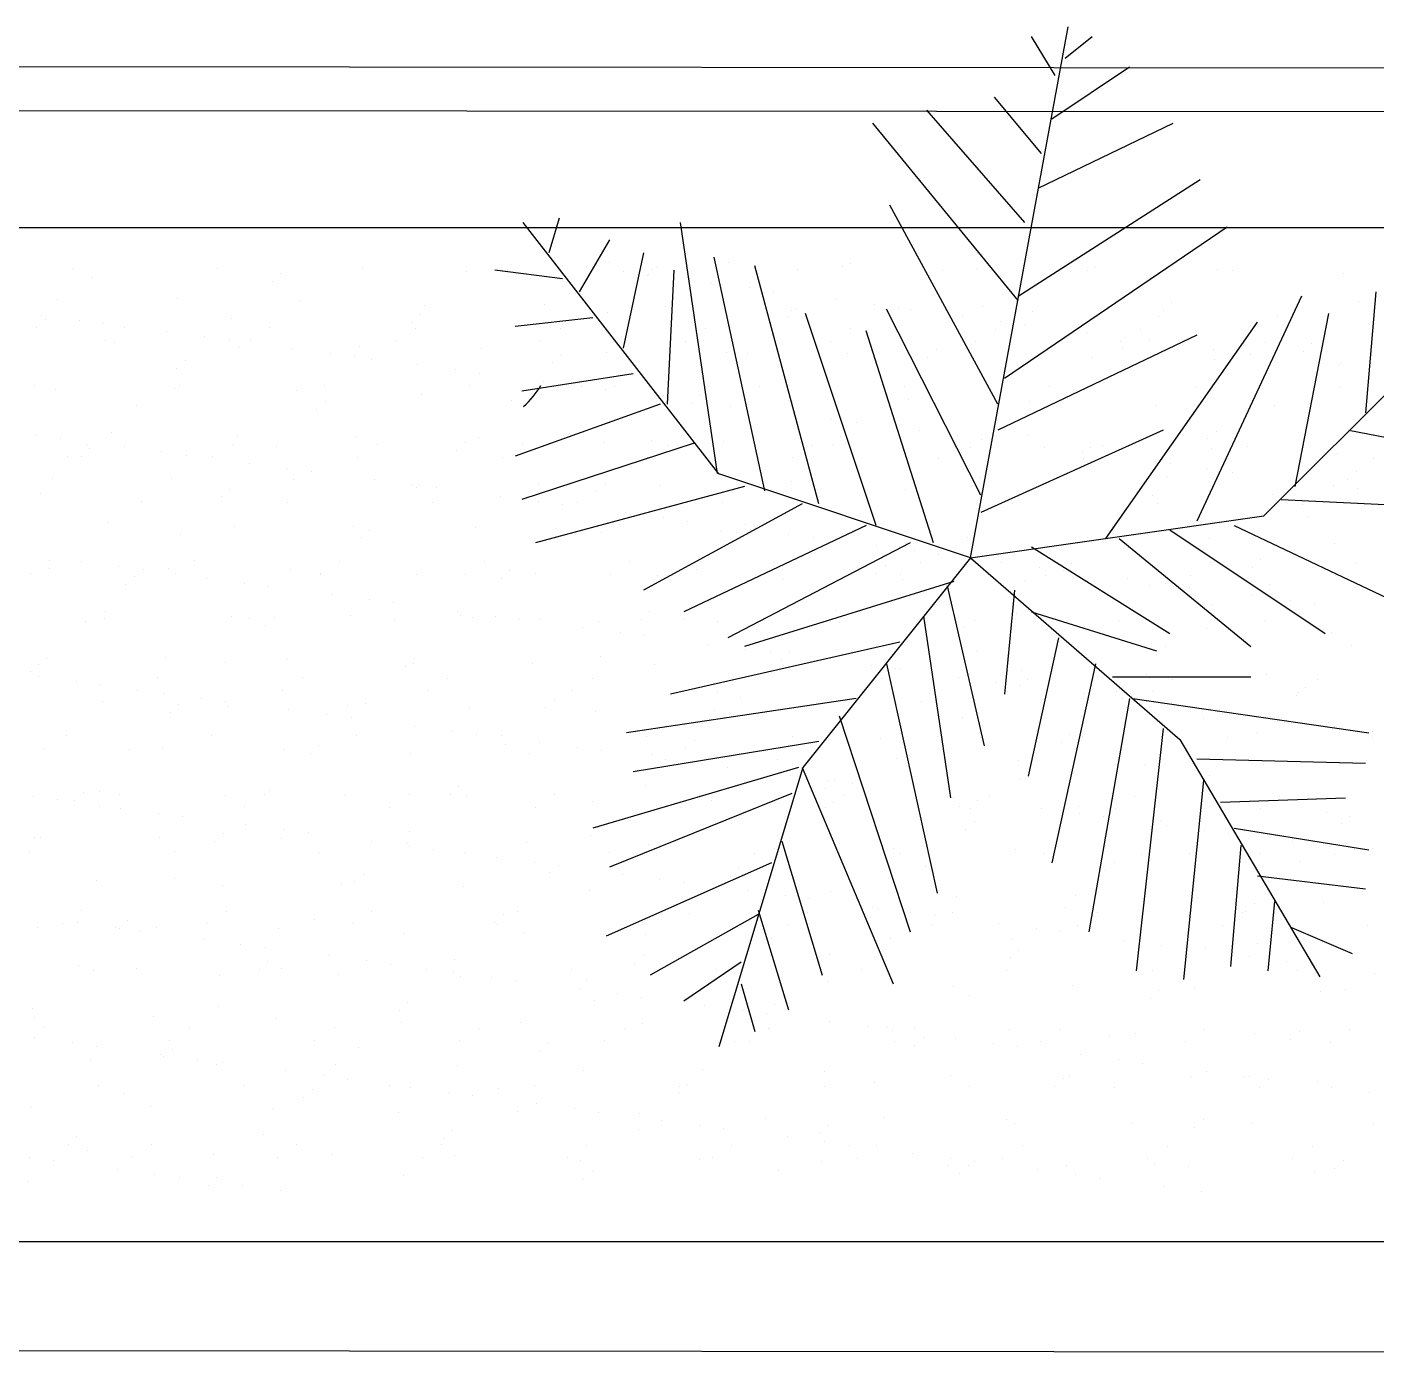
# Model space of a CAD drawing. Header units: inches. Extents: x -173 to 14008, y -3334 to 10368.
# Drawn here: x 12853.8 to 12940.7, y -625.5 to -539.8 of the extents above; entities that cross this region are included whole.
import ezdxf

# ---------------------------------------------------------------- set-up
doc = ezdxf.new("R2010")
doc.units = ezdxf.units.IN
doc.header["$MEASUREMENT"] = 0
doc.layers.add('PROIEZIONI', color=135, linetype='Continuous')
doc.layers.add('VERDE', color=7, linetype='Continuous', true_color=0x007a1f)

msp = doc.modelspace()

# ---------------------------------------------------------------- linework, layer by layer
at = {"linetype": 'ByBlock'}
for p, q in [((12987.734, -542.49), (12691.182, -542.237)), ((12987.734, -545.321), (12691.18, -545.068))]:
    msp.add_line(p, q, dxfattribs=at)
msp.add_line((13334.291, -625.497), (12689.7, -624.976))
msp.add_lwpolyline([(12978.777, -552.748), (12699.15, -552.748), (12699.15, -618.046), (12978.777, -618.046)], close=True, dxfattribs=at)
at = {"layer": 'PROIEZIONI', "color": 95, "true_color": 0x499c4e}
for p, q in [((12891.351, -555.009), (12891.351, -555.009)), ((12899.025, -554.972), (12899.025, -554.972)), ((12906.878, -555.072), (12906.878, -555.072)), ((12856.724, -555.363), (12856.724, -555.363)), ((12857.967, -555.945), (12857.967, -555.945)), ((12866.066, -555.38), (12866.066, -555.38)), ((12870.148, -555.68), (12870.148, -555.68)), ((12875.409, -555.397), (12875.409, -555.397)), ((12882.152, -555.577), (12882.152, -555.577)), ((12884.751, -555.414), (12884.751, -555.414)), ((12889.823, -555.239), (12889.823, -555.239)), ((12892.262, -555.56), (12892.262, -555.56)), ((12893.781, -555.818), (12893.781, -555.818)), ((12893.823, -555.766), (12893.823, -555.766)), ((12894.094, -555.431), (12894.094, -555.431)), ((12894.334, -555.311), (12894.334, -555.311)), ((12903.436, -555.448), (12903.436, -555.448)), ((12906.338, -555.208), (12906.338, -555.208)), ((12912.779, -555.465), (12912.779, -555.465)), ((12914.981, -555.364), (12914.981, -555.364)), ((12917.966, -555.45), (12917.966, -555.45)), ((12922.121, -555.482), (12922.121, -555.482)), ((12922.655, -555.328), (12922.655, -555.328)), ((12930.508, -555.428), (12930.508, -555.428)), ((12931.463, -555.499), (12931.463, -555.499)), ((12938.611, -555.72), (12938.611, -555.72)), ((12869.595, -556.186), (12869.595, -556.186)), ((12897.898, -556.302), (12897.898, -556.302)), ((12900.337, -556.623), (12900.337, -556.623)), ((12901.899, -556.829), (12901.899, -556.829)), ((12855.812, -557.366), (12855.812, -557.366)), ((12863.486, -557.33), (12863.486, -557.33)), ((12871.339, -557.43), (12871.339, -557.43)), ((12879.442, -557.722), (12879.442, -557.722)), ((12887.116, -557.685), (12887.116, -557.685)), ((12905.973, -557.365), (12905.973, -557.365)), ((12908.412, -557.687), (12908.412, -557.687)), ((12927.538, -557.576), (12927.538, -557.576)), ((12939.542, -557.473), (12939.542, -557.473)), ((12854.755, -558.39), (12854.755, -558.39)), ((12866.985, -558.578), (12866.985, -558.578)), ((12879.166, -558.313), (12879.166, -558.313)), ((12891.171, -558.21), (12891.171, -558.21)), ((12894.969, -557.785), (12894.969, -557.785)), ((12902.799, -558.451), (12902.799, -558.451)), ((12903.071, -558.077), (12903.071, -558.077)), ((12903.352, -557.944), (12903.352, -557.944)), ((12909.974, -557.892), (12909.974, -557.892)), ((12910.746, -558.04), (12910.746, -558.04)), ((12914.049, -558.429), (12914.049, -558.429)), ((12915.356, -557.841), (12915.356, -557.841)), ((12918.599, -558.14), (12918.599, -558.14)), ((12926.701, -558.432), (12926.701, -558.432)), ((12926.985, -558.083), (12926.985, -558.083)), ((12934.375, -558.395), (12934.375, -558.395)), ((12854.428, -559.188), (12854.428, -559.188)), ((12854.981, -558.681), (12854.981, -558.681)), ((12857.194, -558.711), (12857.194, -558.711)), ((12858.756, -558.917), (12858.756, -558.917)), ((12860.121, -559.168), (12860.121, -559.168)), ((12862.831, -559.453), (12862.831, -559.453)), ((12869.463, -559.185), (12869.463, -559.185)), ((12878.614, -558.82), (12878.614, -558.82)), ((12878.805, -559.202), (12878.805, -559.202)), ((12888.148, -559.219), (12888.148, -559.219)), ((12897.49, -559.236), (12897.49, -559.236)), ((12906.833, -559.253), (12906.833, -559.253)), ((12916.175, -559.27), (12916.175, -559.27)), ((12916.488, -558.75), (12916.488, -558.75)), ((12918.049, -558.955), (12918.049, -558.955)), ((12922.124, -559.492), (12922.124, -559.492)), ((12925.517, -559.287), (12925.517, -559.287)), ((12934.86, -559.304), (12934.86, -559.304)), ((12858.855, -559.974), (12858.855, -559.974)), ((12859.43, -560.142), (12859.43, -560.142)), ((12865.27, -559.774), (12865.27, -559.774)), ((12866.831, -559.98), (12866.831, -559.98)), ((12868.198, -559.991), (12868.198, -559.991)), ((12877.54, -560.008), (12877.54, -560.008)), ((12886.883, -560.025), (12886.883, -560.025)), ((12896.225, -560.042), (12896.225, -560.042)), ((12905.568, -560.059), (12905.568, -560.059)), ((12914.91, -560.076), (12914.91, -560.076)), ((12924.252, -560.093), (12924.252, -560.093)), ((12924.563, -559.813), (12924.563, -559.813)), ((12926.125, -560.018), (12926.125, -560.018)), ((12933.595, -560.11), (12933.595, -560.11)), ((12936.556, -560.209), (12936.556, -560.209)), ((12867.532, -560.434), (12867.532, -560.434)), ((12870.906, -560.516), (12870.906, -560.516)), ((12873.345, -560.837), (12873.345, -560.837)), ((12874.907, -561.043), (12874.907, -561.043)), ((12875.207, -560.397), (12875.207, -560.397)), ((12876.004, -561.211), (12876.004, -561.211)), ((12883.059, -560.498), (12883.059, -560.498)), ((12888.185, -560.946), (12888.185, -560.946)), ((12891.162, -560.79), (12891.162, -560.79)), ((12898.836, -560.753), (12898.836, -560.753)), ((12900.189, -560.843), (12900.189, -560.843)), ((12906.689, -560.853), (12906.689, -560.853)), ((12911.818, -561.084), (12911.818, -561.084)), ((12912.37, -560.577), (12912.37, -560.577)), ((12914.792, -561.145), (12914.792, -561.145)), ((12922.466, -561.108), (12922.466, -561.108)), ((12924.375, -560.474), (12924.375, -560.474)), ((12930.199, -560.555), (12930.199, -560.555)), ((12930.319, -561.208), (12930.319, -561.208)), ((12932.638, -560.876), (12932.638, -560.876)), ((12934.2, -561.081), (12934.2, -561.081)), ((12936.003, -560.716), (12936.003, -560.716)), ((12863.446, -561.821), (12863.446, -561.821)), ((12863.999, -561.314), (12863.999, -561.314)), ((12878.981, -561.579), (12878.981, -561.579)), ((12881.42, -561.9), (12881.42, -561.9)), ((12882.982, -562.106), (12882.982, -562.106)), ((12887.632, -561.453), (12887.632, -561.453)), ((12938.275, -561.618), (12938.275, -561.618)), ((12938.422, -561.5), (12938.422, -561.5)), ((12854.301, -562.875), (12854.301, -562.875)), ((12863.644, -562.892), (12863.644, -562.892)), ((12872.986, -562.909), (12872.986, -562.909)), ((12882.328, -562.926), (12882.328, -562.926)), ((12887.057, -562.642), (12887.057, -562.642)), ((12889.496, -562.964), (12889.496, -562.964)), ((12891.671, -562.943), (12891.671, -562.943)), ((12901.013, -562.96), (12901.013, -562.96)), ((12910.356, -562.977), (12910.356, -562.977)), ((12855.623, -563.147), (12855.623, -563.147)), ((12863.297, -563.11), (12863.297, -563.11)), ((12871.15, -563.21), (12871.15, -563.21)), ((12879.253, -563.502), (12879.253, -563.502)), ((12885.022, -563.844), (12885.022, -563.844)), ((12886.927, -563.465), (12886.927, -563.465)), ((12891.057, -563.169), (12891.057, -563.169)), ((12894.78, -563.566), (12894.78, -563.566)), ((12895.132, -563.706), (12895.132, -563.706)), ((12897.203, -563.579), (12897.203, -563.579)), ((12902.883, -563.857), (12902.883, -563.857)), ((12909.208, -563.476), (12909.208, -563.476)), ((12910.557, -563.821), (12910.557, -563.821)), ((12919.698, -562.994), (12919.698, -562.994)), ((12920.836, -563.717), (12920.836, -563.717)), ((12921.389, -563.211), (12921.389, -563.211)), ((12929.041, -563.011), (12929.041, -563.011)), ((12933.393, -563.107), (12933.393, -563.107)), ((12938.383, -563.028), (12938.383, -563.028)), ((12860.836, -564.213), (12860.836, -564.213)), ((12872.465, -564.454), (12872.465, -564.454)), ((12873.018, -563.947), (12873.018, -563.947)), ((12896.65, -564.086), (12896.65, -564.086)), ((12897.571, -564.027), (12897.571, -564.027)), ((12899.133, -564.232), (12899.133, -564.232)), ((12918.41, -563.921), (12918.41, -563.921)), ((12926.512, -564.213), (12926.512, -564.213)), ((12934.186, -564.176), (12934.186, -564.176)), ((12903.207, -564.769), (12903.207, -564.769)), ((12905.646, -565.09), (12905.646, -565.09)), ((12907.208, -565.295), (12907.208, -565.295)), ((12854.428, -566.114), (12854.428, -566.114)), ((12855.99, -566.32), (12855.99, -566.32)), ((12859.241, -565.923), (12859.241, -565.923)), ((12867.343, -566.215), (12867.343, -566.215)), ((12875.018, -566.178), (12875.018, -566.178)), ((12882.87, -566.278), (12882.87, -566.278)), ((12906.222, -566.212), (12906.222, -566.212)), ((12911.283, -565.832), (12911.283, -565.832)), ((12913.722, -566.153), (12913.722, -566.153)), ((12915.283, -566.359), (12915.283, -566.359)), ((12918.226, -566.109), (12918.226, -566.109)), ((12929.854, -566.35), (12929.854, -566.35)), ((12930.407, -565.844), (12930.407, -565.844)), ((12857.698, -566.68), (12857.698, -566.68)), ((12857.85, -566.949), (12857.85, -566.949)), ((12860.065, -566.856), (12860.065, -566.856)), ((12862.504, -567.177), (12862.504, -567.177)), ((12867.04, -566.697), (12867.04, -566.697)), ((12869.855, -566.846), (12869.855, -566.846)), ((12876.382, -566.714), (12876.382, -566.714)), ((12881.483, -567.087), (12881.483, -567.087)), ((12882.036, -566.58), (12882.036, -566.58)), ((12885.725, -566.731), (12885.725, -566.731)), ((12890.973, -566.57), (12890.973, -566.57)), ((12894.04, -566.477), (12894.04, -566.477)), ((12895.067, -566.748), (12895.067, -566.748)), ((12898.647, -566.533), (12898.647, -566.533)), ((12904.41, -566.765), (12904.41, -566.765)), ((12905.669, -566.719), (12905.669, -566.719)), ((12906.5, -566.633), (12906.5, -566.633)), ((12913.752, -566.782), (12913.752, -566.782)), ((12914.603, -566.925), (12914.603, -566.925)), ((12919.358, -566.895), (12919.358, -566.895)), ((12921.797, -567.216), (12921.797, -567.216)), ((12922.277, -566.889), (12922.277, -566.889)), ((12923.095, -566.799), (12923.095, -566.799)), ((12930.13, -566.989), (12930.13, -566.989)), ((12932.437, -566.816), (12932.437, -566.816)), ((12938.233, -567.281), (12938.233, -567.281)), ((12856.433, -567.486), (12856.433, -567.486)), ((12857.297, -567.455), (12857.297, -567.455)), ((12864.065, -567.383), (12864.065, -567.383)), ((12865.775, -567.503), (12865.775, -567.503)), ((12868.14, -567.919), (12868.14, -567.919)), ((12875.117, -567.52), (12875.117, -567.52)), ((12884.46, -567.537), (12884.46, -567.537)), ((12893.802, -567.554), (12893.802, -567.554)), ((12903.145, -567.571), (12903.145, -567.571)), ((12912.487, -567.588), (12912.487, -567.588)), ((12921.83, -567.605), (12921.83, -567.605)), ((12923.359, -567.422), (12923.359, -567.422)), ((12927.433, -567.958), (12927.433, -567.958)), ((12931.172, -567.622), (12931.172, -567.622)), ((12940.514, -567.639), (12940.514, -567.639)), ((12855.434, -568.927), (12855.434, -568.927)), ((12863.108, -568.891), (12863.108, -568.891)), ((12870.579, -568.241), (12870.579, -568.241)), ((12870.961, -568.991), (12870.961, -568.991)), ((12872.141, -568.446), (12872.141, -568.446)), ((12876.215, -568.983), (12876.215, -568.983)), ((12915.24, -568.845), (12915.24, -568.845)), ((12927.244, -568.742), (12927.244, -568.742)), ((12929.872, -568.279), (12929.872, -568.279)), ((12931.434, -568.485), (12931.434, -568.485)), ((12935.509, -569.021), (12935.509, -569.021)), ((12938.873, -568.983), (12938.873, -568.983)), ((12939.426, -568.477), (12939.426, -568.477)), ((12854.687, -569.847), (12854.687, -569.847)), ((12866.869, -569.582), (12866.869, -569.582)), ((12878.654, -569.304), (12878.654, -569.304)), ((12878.873, -569.479), (12878.873, -569.479)), ((12879.064, -569.283), (12879.064, -569.283)), ((12880.216, -569.509), (12880.216, -569.509)), ((12886.738, -569.246), (12886.738, -569.246)), ((12890.501, -569.72), (12890.501, -569.72)), ((12891.054, -569.213), (12891.054, -569.213)), ((12894.591, -569.346), (12894.591, -569.346)), ((12902.694, -569.638), (12902.694, -569.638)), ((12903.059, -569.11), (12903.059, -569.11)), ((12910.368, -569.601), (12910.368, -569.601)), ((12914.687, -569.352), (12914.687, -569.352)), ((12918.221, -569.701), (12918.221, -569.701)), ((12937.948, -569.342), (12937.948, -569.342)), ((12939.509, -569.548), (12939.509, -569.548)), ((12861.221, -570.405), (12861.221, -570.405)), ((12866.316, -570.088), (12866.316, -570.088)), ((12870.563, -570.422), (12870.563, -570.422)), ((12879.905, -570.439), (12879.905, -570.439)), ((12884.291, -570.046), (12884.291, -570.046)), ((12886.73, -570.367), (12886.73, -570.367)), ((12888.291, -570.572), (12888.291, -570.572)), ((12889.248, -570.456), (12889.248, -570.456)), ((12898.59, -570.473), (12898.59, -570.473)), ((12907.933, -570.49), (12907.933, -570.49)), ((12917.275, -570.507), (12917.275, -570.507)), ((12926.323, -569.993), (12926.323, -569.993)), ((12926.618, -570.524), (12926.618, -570.524)), ((12933.998, -569.956), (12933.998, -569.956)), ((12935.96, -570.54), (12935.96, -570.54)), ((12892.366, -571.109), (12892.366, -571.109)), ((12894.805, -571.43), (12894.805, -571.43)), ((12896.367, -571.636), (12896.367, -571.636)), ((12924.258, -571.478), (12924.258, -571.478)), ((12936.263, -571.375), (12936.263, -571.375)), ((12859.052, -571.703), (12859.052, -571.703)), ((12863.706, -572.48), (12863.706, -572.48)), ((12867.154, -571.995), (12867.154, -571.995)), ((12874.829, -571.958), (12874.829, -571.958)), ((12875.887, -572.215), (12875.887, -572.215)), ((12882.681, -572.059), (12882.681, -572.059)), ((12887.891, -572.112), (12887.891, -572.112)), ((12890.784, -572.351), (12890.784, -572.351)), ((12898.458, -572.314), (12898.458, -572.314)), ((12899.52, -572.353), (12899.52, -572.353)), ((12900.073, -571.846), (12900.073, -571.846)), ((12900.441, -572.172), (12900.441, -572.172)), ((12902.88, -572.493), (12902.88, -572.493)), ((12906.311, -572.414), (12906.311, -572.414)), ((12912.077, -571.743), (12912.077, -571.743)), ((12923.705, -571.985), (12923.705, -571.985)), ((12875.334, -572.721), (12875.334, -572.721)), ((12904.442, -572.699), (12904.442, -572.699)), ((12908.517, -573.235), (12908.517, -573.235)), ((12914.414, -572.706), (12914.414, -572.706)), ((12922.088, -572.669), (12922.088, -572.669)), ((12929.941, -572.769), (12929.941, -572.769)), ((12938.044, -573.061), (12938.044, -573.061)), ((12855.275, -574.193), (12855.275, -574.193)), ((12857.299, -574.26), (12857.299, -574.26)), ((12864.617, -574.21), (12864.617, -574.21)), ((12873.96, -574.227), (12873.96, -574.227)), ((12883.302, -574.244), (12883.302, -574.244)), ((12892.644, -574.261), (12892.644, -574.261)), ((12901.987, -574.278), (12901.987, -574.278)), ((12910.956, -573.556), (12910.956, -573.556)), ((12912.517, -573.762), (12912.517, -573.762)), ((12933.277, -574.111), (12933.277, -574.111)), ((12854.01, -574.999), (12854.01, -574.999)), ((12855.245, -574.708), (12855.245, -574.708)), ((12859.738, -574.581), (12859.738, -574.581)), ((12861.299, -574.786), (12861.299, -574.786)), ((12862.919, -574.671), (12862.919, -574.671)), ((12863.352, -575.016), (12863.352, -575.016)), ((12870.772, -574.771), (12870.772, -574.771)), ((12872.694, -575.033), (12872.694, -575.033)), ((12872.724, -575.113), (12872.724, -575.113)), ((12878.875, -575.063), (12878.875, -575.063)), ((12882.037, -575.05), (12882.037, -575.05)), ((12884.905, -574.848), (12884.905, -574.848)), ((12886.549, -575.026), (12886.549, -575.026)), ((12891.379, -575.067), (12891.379, -575.067)), ((12894.402, -575.126), (12894.402, -575.126)), ((12896.91, -574.745), (12896.91, -574.745)), ((12900.722, -575.083), (12900.722, -575.083)), ((12908.538, -574.986), (12908.538, -574.986)), ((12909.091, -574.479), (12909.091, -574.479)), ((12910.064, -575.1), (12910.064, -575.1)), ((12911.329, -574.295), (12911.329, -574.295)), ((12916.592, -574.298), (12916.592, -574.298)), ((12919.031, -574.619), (12919.031, -574.619)), ((12919.407, -575.117), (12919.407, -575.117)), ((12920.593, -574.825), (12920.593, -574.825)), ((12920.672, -574.311), (12920.672, -574.311)), ((12921.095, -574.376), (12921.095, -574.376)), ((12928.749, -575.134), (12928.749, -575.134)), ((12930.014, -574.328), (12930.014, -574.328)), ((12932.724, -574.618), (12932.724, -574.618)), ((12938.091, -575.151), (12938.091, -575.151)), ((12939.357, -574.345), (12939.357, -574.345)), ((12860.167, -575.723), (12860.167, -575.723)), ((12860.72, -575.216), (12860.72, -575.216)), ((12865.374, -575.323), (12865.374, -575.323)), ((12867.813, -575.644), (12867.813, -575.644)), ((12869.375, -575.849), (12869.375, -575.849)), ((12884.352, -575.354), (12884.352, -575.354)), ((12902.505, -575.418), (12902.505, -575.418)), ((12910.179, -575.382), (12910.179, -575.382)), ((12918.032, -575.482), (12918.032, -575.482)), ((12924.667, -575.361), (12924.667, -575.361)), ((12926.134, -575.774), (12926.134, -575.774)), ((12927.106, -575.683), (12927.106, -575.683)), ((12928.668, -575.888), (12928.668, -575.888)), ((12933.809, -575.737), (12933.809, -575.737)), ((12873.449, -576.386), (12873.449, -576.386)), ((12875.888, -576.707), (12875.888, -576.707)), ((12932.743, -576.425), (12932.743, -576.425)), ((12935.182, -576.746), (12935.182, -576.746)), ((12858.863, -577.484), (12858.863, -577.484)), ((12874.64, -577.739), (12874.64, -577.739)), ((12877.45, -576.913), (12877.45, -576.913)), ((12881.525, -577.449), (12881.525, -577.449)), ((12881.743, -577.746), (12881.743, -577.746)), ((12893.924, -577.481), (12893.924, -577.481)), ((12905.928, -577.378), (12905.928, -577.378)), ((12917.557, -577.619), (12917.557, -577.619)), ((12918.109, -577.112), (12918.109, -577.112)), ((12930.114, -577.009), (12930.114, -577.009)), ((12936.743, -576.951), (12936.743, -576.951)), ((12857.557, -578.114), (12857.557, -578.114)), ((12858.798, -577.917), (12858.798, -577.917)), ((12866.965, -577.776), (12866.965, -577.776)), ((12868.14, -577.934), (12868.14, -577.934)), ((12869.185, -578.356), (12869.185, -578.356)), ((12869.738, -577.849), (12869.738, -577.849)), ((12877.483, -577.951), (12877.483, -577.951)), ((12882.493, -577.839), (12882.493, -577.839)), ((12883.964, -577.77), (12883.964, -577.77)), ((12885.525, -577.976), (12885.525, -577.976)), ((12886.825, -577.968), (12886.825, -577.968)), ((12889.6, -578.512), (12889.6, -578.512)), ((12890.595, -578.131), (12890.595, -578.131)), ((12893.371, -577.987), (12893.371, -577.987)), ((12896.167, -577.985), (12896.167, -577.985)), ((12898.269, -578.094), (12898.269, -578.094)), ((12905.51, -578.002), (12905.51, -578.002)), ((12906.122, -578.194), (12906.122, -578.194)), ((12914.225, -578.486), (12914.225, -578.486)), ((12914.852, -578.019), (12914.852, -578.019)), ((12921.899, -578.449), (12921.899, -578.449)), ((12924.195, -578.036), (12924.195, -578.036)), ((12929.752, -578.55), (12929.752, -578.55)), ((12933.537, -578.053), (12933.537, -578.053)), ((12892.039, -578.833), (12892.039, -578.833)), ((12893.601, -579.039), (12893.601, -579.039)), ((12937.855, -578.842), (12937.855, -578.842)), ((12897.675, -579.575), (12897.675, -579.575)), ((12900.114, -579.896), (12900.114, -579.896)), ((12901.676, -580.102), (12901.676, -580.102)), ((12902.942, -580.114), (12902.942, -580.114)), ((12914.947, -580.011), (12914.947, -580.011)), ((12926.575, -580.252), (12926.575, -580.252)), ((12927.128, -579.745), (12927.128, -579.745)), ((12939.132, -579.642), (12939.132, -579.642)), ((12854.571, -580.851), (12854.571, -580.851)), ((12855.056, -580.488), (12855.056, -580.488)), ((12862.73, -580.451), (12862.73, -580.451)), ((12866.575, -580.747), (12866.575, -580.747)), ((12870.583, -580.552), (12870.583, -580.552)), ((12878.204, -580.989), (12878.204, -580.989)), ((12878.686, -580.844), (12878.686, -580.844)), ((12878.757, -580.482), (12878.757, -580.482)), ((12886.36, -580.807), (12886.36, -580.807)), ((12890.761, -580.379), (12890.761, -580.379)), ((12894.213, -580.907), (12894.213, -580.907)), ((12902.316, -581.199), (12902.316, -581.199)), ((12902.389, -580.62), (12902.389, -580.62)), ((12905.751, -580.638), (12905.751, -580.638)), ((12908.19, -580.96), (12908.19, -580.96)), ((12909.751, -581.165), (12909.751, -581.165)), ((12909.99, -581.162), (12909.99, -581.162)), ((12854.018, -581.357), (12854.018, -581.357)), ((12854.533, -581.663), (12854.533, -581.663)), ((12856.972, -581.984), (12856.972, -581.984)), ((12862.194, -581.722), (12862.194, -581.722)), ((12871.537, -581.739), (12871.537, -581.739)), ((12880.879, -581.756), (12880.879, -581.756)), ((12890.222, -581.773), (12890.222, -581.773)), ((12899.564, -581.79), (12899.564, -581.79)), ((12908.906, -581.807), (12908.906, -581.807)), ((12913.826, -581.702), (12913.826, -581.702)), ((12916.265, -582.023), (12916.265, -582.023)), ((12917.843, -581.262), (12917.843, -581.262)), ((12918.249, -581.824), (12918.249, -581.824)), ((12925.945, -581.554), (12925.945, -581.554)), ((12927.591, -581.841), (12927.591, -581.841)), ((12933.62, -581.517), (12933.62, -581.517)), ((12936.934, -581.858), (12936.934, -581.858)), ((12858.533, -582.19), (12858.533, -582.19)), ((12860.929, -582.528), (12860.929, -582.528)), ((12862.608, -582.726), (12862.608, -582.726)), ((12870.272, -582.545), (12870.272, -582.545)), ((12879.614, -582.562), (12879.614, -582.562)), ((12888.956, -582.579), (12888.956, -582.579)), ((12898.299, -582.596), (12898.299, -582.596)), ((12907.641, -582.613), (12907.641, -582.613)), ((12911.961, -582.747), (12911.961, -582.747)), ((12916.984, -582.63), (12916.984, -582.63)), ((12917.827, -582.228), (12917.827, -582.228)), ((12921.901, -582.765), (12921.901, -582.765)), ((12923.965, -582.644), (12923.965, -582.644)), ((12926.326, -582.647), (12926.326, -582.647)), ((12935.593, -582.885), (12935.593, -582.885)), ((12935.669, -582.664), (12935.669, -582.664)), ((12936.146, -582.378), (12936.146, -582.378)), ((12858.674, -583.264), (12858.674, -583.264)), ((12863.589, -583.484), (12863.589, -583.484)), ((12865.047, -583.047), (12865.047, -583.047)), ((12866.609, -583.253), (12866.609, -583.253)), ((12866.776, -583.556), (12866.776, -583.556)), ((12870.683, -583.789), (12870.683, -583.789)), ((12874.451, -583.519), (12874.451, -583.519)), ((12875.594, -583.38), (12875.594, -583.38)), ((12882.304, -583.62), (12882.304, -583.62)), ((12887.222, -583.622), (12887.222, -583.622)), ((12887.775, -583.115), (12887.775, -583.115)), ((12899.779, -583.012), (12899.779, -583.012)), ((12911.408, -583.253), (12911.408, -583.253)), ((12924.34, -583.086), (12924.34, -583.086)), ((12925.902, -583.291), (12925.902, -583.291)), ((12929.977, -583.828), (12929.977, -583.828)), ((12863.036, -583.99), (12863.036, -583.99)), ((12873.122, -584.11), (12873.122, -584.11)), ((12874.684, -584.316), (12874.684, -584.316)), ((12890.406, -583.911), (12890.406, -583.911)), ((12898.08, -583.875), (12898.08, -583.875)), ((12905.933, -583.975), (12905.933, -583.975)), ((12914.036, -584.267), (12914.036, -584.267)), ((12921.71, -584.23), (12921.71, -584.23)), ((12929.563, -584.33), (12929.563, -584.33)), ((12932.416, -584.149), (12932.416, -584.149)), ((12933.977, -584.355), (12933.977, -584.355)), ((12937.666, -584.622), (12937.666, -584.622)), ((12856.375, -585.429), (12856.375, -585.429)), ((12865.717, -585.446), (12865.717, -585.446)), ((12875.06, -585.463), (12875.06, -585.463)), ((12878.759, -584.852), (12878.759, -584.852)), ((12881.198, -585.173), (12881.198, -585.173)), ((12882.759, -585.379), (12882.759, -585.379)), ((12884.402, -585.48), (12884.402, -585.48)), ((12893.745, -585.497), (12893.745, -585.497)), ((12903.087, -585.514), (12903.087, -585.514)), ((12912.429, -585.531), (12912.429, -585.531)), ((12920.979, -585.38), (12920.979, -585.38)), ((12921.772, -585.548), (12921.772, -585.548)), ((12931.114, -585.565), (12931.114, -585.565)), ((12932.983, -585.277), (12932.983, -585.277)), ((12938.052, -584.891), (12938.052, -584.891)), ((12940.491, -585.212), (12940.491, -585.212)), ((12854.867, -586.269), (12854.867, -586.269)), ((12860.426, -586.382), (12860.426, -586.382)), ((12862.541, -586.232), (12862.541, -586.232)), ((12870.394, -586.332), (12870.394, -586.332)), ((12872.608, -586.117), (12872.608, -586.117)), ((12884.612, -586.013), (12884.612, -586.013)), ((12886.834, -585.915), (12886.834, -585.915)), ((12889.273, -586.237), (12889.273, -586.237)), ((12890.835, -586.442), (12890.835, -586.442)), ((12896.24, -586.255), (12896.24, -586.255)), ((12896.793, -585.748), (12896.793, -585.748)), ((12908.798, -585.645), (12908.798, -585.645)), ((12920.426, -585.887), (12920.426, -585.887)), ((12940.457, -585.582), (12940.457, -585.582)), ((12872.055, -586.623), (12872.055, -586.623)), ((12878.497, -586.624), (12878.497, -586.624)), ((12886.171, -586.587), (12886.171, -586.587)), ((12894.024, -586.687), (12894.024, -586.687)), ((12894.909, -586.979), (12894.909, -586.979)), ((12897.348, -587.3), (12897.348, -587.3)), ((12902.127, -586.979), (12902.127, -586.979)), ((12909.801, -586.943), (12909.801, -586.943)), ((12917.654, -587.043), (12917.654, -587.043)), ((12933.431, -587.298), (12933.431, -587.298)), ((12898.91, -587.505), (12898.91, -587.505)), ((12902.985, -588.042), (12902.985, -588.042)), ((12925.756, -587.335), (12925.756, -587.335)), ((12929.997, -588.013), (12929.997, -588.013)), ((12858.485, -589.045), (12858.485, -589.045)), ((12869.445, -589.015), (12869.445, -589.015)), ((12881.626, -588.75), (12881.626, -588.75)), ((12893.63, -588.646), (12893.63, -588.646)), ((12905.259, -588.888), (12905.259, -588.888)), ((12905.424, -588.363), (12905.424, -588.363)), ((12905.812, -588.381), (12905.812, -588.381)), ((12906.985, -588.568), (12906.985, -588.568)), ((12917.816, -588.278), (12917.816, -588.278)), ((12929.444, -588.52), (12929.444, -588.52)), ((12854.206, -589.387), (12854.206, -589.387)), ((12855.767, -589.593), (12855.767, -589.593)), ((12856.887, -589.625), (12856.887, -589.625)), ((12857.44, -589.118), (12857.44, -589.118)), ((12859.771, -589.234), (12859.771, -589.234)), ((12866.588, -589.337), (12866.588, -589.337)), ((12869.114, -589.251), (12869.114, -589.251)), ((12874.262, -589.3), (12874.262, -589.3)), ((12878.456, -589.268), (12878.456, -589.268)), ((12881.073, -589.256), (12881.073, -589.256)), ((12882.115, -589.4), (12882.115, -589.4)), ((12887.799, -589.285), (12887.799, -589.285)), ((12890.217, -589.692), (12890.217, -589.692)), ((12897.141, -589.302), (12897.141, -589.302)), ((12897.892, -589.655), (12897.892, -589.655)), ((12905.744, -589.755), (12905.744, -589.755)), ((12906.484, -589.319), (12906.484, -589.319)), ((12911.06, -589.105), (12911.06, -589.105)), ((12913.499, -589.426), (12913.499, -589.426)), ((12915.061, -589.632), (12915.061, -589.632)), ((12915.826, -589.336), (12915.826, -589.336)), ((12925.168, -589.353), (12925.168, -589.353)), ((12934.511, -589.37), (12934.511, -589.37)), ((12858.506, -590.04), (12858.506, -590.04)), ((12859.842, -590.129), (12859.842, -590.129)), ((12862.281, -590.45), (12862.281, -590.45)), ((12863.843, -590.656), (12863.843, -590.656)), ((12867.849, -590.057), (12867.849, -590.057)), ((12877.191, -590.074), (12877.191, -590.074)), ((12886.534, -590.091), (12886.534, -590.091)), ((12895.876, -590.108), (12895.876, -590.108)), ((12905.218, -590.125), (12905.218, -590.125)), ((12913.847, -590.047), (12913.847, -590.047)), ((12914.561, -590.142), (12914.561, -590.142)), ((12919.135, -590.168), (12919.135, -590.168)), ((12921.521, -590.01), (12921.521, -590.01)), ((12921.574, -590.489), (12921.574, -590.489)), ((12923.136, -590.695), (12923.136, -590.695)), ((12923.903, -590.159), (12923.903, -590.159)), ((12929.374, -590.111), (12929.374, -590.111)), ((12933.246, -590.176), (12933.246, -590.176)), ((12937.477, -590.402), (12937.477, -590.402)), ((12939.016, -590.646), (12939.016, -590.646)), ((12867.917, -591.193), (12867.917, -591.193)), ((12870.356, -591.514), (12870.356, -591.514)), ((12878.463, -591.648), (12878.463, -591.648)), ((12890.644, -591.383), (12890.644, -591.383)), ((12902.649, -591.28), (12902.649, -591.28)), ((12914.277, -591.521), (12914.277, -591.521)), ((12914.83, -591.014), (12914.83, -591.014)), ((12926.834, -590.911), (12926.834, -590.911)), ((12927.211, -591.231), (12927.211, -591.231)), ((12929.65, -591.552), (12929.65, -591.552)), ((12938.463, -591.153), (12938.463, -591.153)), ((12854.277, -592.016), (12854.277, -592.016)), ((12854.678, -592.049), (12854.678, -592.049)), ((12862.352, -592.012), (12862.352, -592.012)), ((12865.906, -592.258), (12865.906, -592.258)), ((12866.459, -591.751), (12866.459, -591.751)), ((12870.205, -592.113), (12870.205, -592.113)), ((12871.918, -591.719), (12871.918, -591.719)), ((12875.993, -592.256), (12875.993, -592.256)), ((12878.308, -592.405), (12878.308, -592.405)), ((12885.982, -592.368), (12885.982, -592.368)), ((12890.091, -591.889), (12890.091, -591.889)), ((12893.835, -592.468), (12893.835, -592.468)), ((12931.211, -591.758), (12931.211, -591.758)), ((12935.286, -592.294), (12935.286, -592.294)), ((12853.952, -592.942), (12853.952, -592.942)), ((12863.294, -592.959), (12863.294, -592.959)), ((12872.637, -592.976), (12872.637, -592.976)), ((12878.432, -592.577), (12878.432, -592.577)), ((12879.993, -592.782), (12879.993, -592.782)), ((12881.979, -592.993), (12881.979, -592.993)), ((12884.068, -593.319), (12884.068, -593.319)), ((12891.322, -593.01), (12891.322, -593.01)), ((12900.664, -593.026), (12900.664, -593.026)), ((12901.938, -592.76), (12901.938, -592.76)), ((12909.612, -592.723), (12909.612, -592.723)), ((12910.007, -593.043), (12910.007, -593.043)), ((12917.465, -592.823), (12917.465, -592.823)), ((12919.349, -593.06), (12919.349, -593.06)), ((12925.567, -593.115), (12925.567, -593.115)), ((12928.691, -593.077), (12928.691, -593.077)), ((12933.242, -593.078), (12933.242, -593.078)), ((12937.725, -592.615), (12937.725, -592.615)), ((12938.034, -593.094), (12938.034, -593.094)), ((12939.287, -592.821), (12939.287, -592.821)), ((12886.507, -593.64), (12886.507, -593.64)), ((12888.069, -593.845), (12888.069, -593.845)), ((12899.663, -594.016), (12899.663, -594.016)), ((12911.667, -593.913), (12911.667, -593.913)), ((12923.295, -594.154), (12923.295, -594.154)), ((12923.848, -593.647), (12923.848, -593.647)), ((12935.853, -593.544), (12935.853, -593.544)), ((12858.296, -594.825), (12858.296, -594.825)), ((12863.296, -594.649), (12863.296, -594.649)), ((12866.399, -595.117), (12866.399, -595.117)), ((12874.073, -595.08), (12874.073, -595.08)), ((12874.924, -594.891), (12874.924, -594.891)), ((12875.477, -594.384), (12875.477, -594.384)), ((12887.481, -594.281), (12887.481, -594.281)), ((12892.143, -594.382), (12892.143, -594.382)), ((12894.582, -594.703), (12894.582, -594.703)), ((12896.144, -594.909), (12896.144, -594.909)), ((12899.11, -594.522), (12899.11, -594.522)), ((12881.926, -595.18), (12881.926, -595.18)), ((12890.028, -595.472), (12890.028, -595.472)), ((12897.703, -595.436), (12897.703, -595.436)), ((12900.219, -595.445), (12900.219, -595.445)), ((12902.658, -595.766), (12902.658, -595.766)), ((12904.219, -595.972), (12904.219, -595.972)), ((12905.555, -595.536), (12905.555, -595.536)), ((12913.658, -595.828), (12913.658, -595.828)), ((12921.332, -595.791), (12921.332, -595.791)), ((12929.185, -595.891), (12929.185, -595.891)), ((12857.349, -596.747), (12857.349, -596.747)), ((12866.691, -596.764), (12866.691, -596.764)), ((12876.033, -596.78), (12876.033, -596.78)), ((12885.376, -596.797), (12885.376, -596.797)), ((12894.718, -596.814), (12894.718, -596.814)), ((12904.061, -596.831), (12904.061, -596.831)), ((12908.294, -596.508), (12908.294, -596.508)), ((12908.681, -596.649), (12908.681, -596.649)), ((12910.733, -596.829), (12910.733, -596.829)), ((12913.403, -596.848), (12913.403, -596.848)), ((12920.686, -596.546), (12920.686, -596.546)), ((12922.745, -596.865), (12922.745, -596.865)), ((12932.314, -596.787), (12932.314, -596.787)), ((12932.867, -596.28), (12932.867, -596.28)), ((12937.288, -596.183), (12937.288, -596.183)), ((12856.083, -597.552), (12856.083, -597.552)), ((12857.076, -597.533), (12857.076, -597.533)), ((12860.31, -597.385), (12860.31, -597.385)), ((12865.426, -597.569), (12865.426, -597.569)), ((12872.314, -597.282), (12872.314, -597.282)), ((12874.768, -597.586), (12874.768, -597.586)), ((12883.943, -597.524), (12883.943, -597.524)), ((12884.111, -597.603), (12884.111, -597.603)), ((12884.496, -597.017), (12884.496, -597.017)), ((12893.453, -597.62), (12893.453, -597.62)), ((12896.5, -596.914), (12896.5, -596.914)), ((12902.796, -597.637), (12902.796, -597.637)), ((12908.128, -597.155), (12908.128, -597.155)), ((12912.138, -597.654), (12912.138, -597.654)), ((12912.295, -597.035), (12912.295, -597.035)), ((12916.369, -597.571), (12916.369, -597.571)), ((12921.48, -597.671), (12921.48, -597.671)), ((12930.823, -597.688), (12930.823, -597.688)), ((12932.088, -596.882), (12932.088, -596.882)), ((12940.165, -597.705), (12940.165, -597.705)), ((12854.489, -597.83), (12854.489, -597.83)), ((12859.515, -597.854), (12859.515, -597.854)), ((12859.757, -597.892), (12859.757, -597.892)), ((12861.077, -598.059), (12861.077, -598.059)), ((12862.163, -597.793), (12862.163, -597.793)), ((12865.152, -598.596), (12865.152, -598.596)), ((12870.016, -597.893), (12870.016, -597.893)), ((12878.119, -598.185), (12878.119, -598.185)), ((12885.793, -598.148), (12885.793, -598.148)), ((12893.646, -598.248), (12893.646, -598.248)), ((12901.749, -598.54), (12901.749, -598.54)), ((12909.423, -598.503), (12909.423, -598.503)), ((12917.276, -598.604), (12917.276, -598.604)), ((12918.808, -597.892), (12918.808, -597.892)), ((12920.37, -598.098), (12920.37, -598.098)), ((12867.59, -598.917), (12867.59, -598.917)), ((12869.152, -599.122), (12869.152, -599.122)), ((12917.7, -599.282), (12917.7, -599.282)), ((12924.445, -598.634), (12924.445, -598.634)), ((12925.378, -598.896), (12925.378, -598.896)), ((12926.884, -598.956), (12926.884, -598.956)), ((12928.445, -599.161), (12928.445, -599.161)), ((12929.704, -599.179), (12929.704, -599.179)), ((12933.053, -598.859), (12933.053, -598.859)), ((12857.147, -600.284), (12857.147, -600.284)), ((12869.328, -600.018), (12869.328, -600.018)), ((12873.227, -599.659), (12873.227, -599.659)), ((12875.666, -599.98), (12875.666, -599.98)), ((12877.227, -600.186), (12877.227, -600.186)), ((12881.333, -599.915), (12881.333, -599.915)), ((12892.961, -600.157), (12892.961, -600.157)), ((12893.514, -599.65), (12893.514, -599.65)), ((12905.518, -599.547), (12905.518, -599.547)), ((12917.147, -599.788), (12917.147, -599.788)), ((12932.52, -599.698), (12932.52, -599.698)), ((12934.959, -600.019), (12934.959, -600.019)), ((12936.521, -600.224), (12936.521, -600.224)), ((12858.107, -600.606), (12858.107, -600.606)), ((12860.872, -600.471), (12860.872, -600.471)), ((12866.21, -600.898), (12866.21, -600.898)), ((12868.775, -600.525), (12868.775, -600.525)), ((12870.214, -600.488), (12870.214, -600.488)), ((12873.884, -600.861), (12873.884, -600.861)), ((12879.556, -600.505), (12879.556, -600.505)), ((12881.302, -600.722), (12881.302, -600.722)), ((12881.737, -600.961), (12881.737, -600.961)), ((12883.741, -601.043), (12883.741, -601.043)), ((12888.899, -600.522), (12888.899, -600.522)), ((12897.514, -601.216), (12897.514, -601.216)), ((12898.241, -600.539), (12898.241, -600.539)), ((12907.584, -600.556), (12907.584, -600.556)), ((12916.926, -600.573), (12916.926, -600.573)), ((12926.269, -600.59), (12926.269, -600.59)), ((12935.611, -600.607), (12935.611, -600.607)), ((12940.595, -600.761), (12940.595, -600.761)), ((12885.303, -601.249), (12885.303, -601.249)), ((12889.377, -601.785), (12889.377, -601.785)), ((12889.839, -601.253), (12889.839, -601.253)), ((12905.366, -601.316), (12905.366, -601.316)), ((12913.469, -601.608), (12913.469, -601.608)), ((12921.143, -601.571), (12921.143, -601.571)), ((12926.718, -601.915), (12926.718, -601.915)), ((12928.996, -601.672), (12928.996, -601.672)), ((12937.099, -601.963), (12937.099, -601.963)), ((12938.722, -601.812), (12938.722, -601.812)), ((12866.165, -602.917), (12866.165, -602.917)), ((12878.347, -602.651), (12878.347, -602.651)), ((12890.351, -602.548), (12890.351, -602.548)), ((12891.816, -602.106), (12891.816, -602.106)), ((12893.378, -602.312), (12893.378, -602.312)), ((12897.453, -602.848), (12897.453, -602.848)), ((12901.979, -602.79), (12901.979, -602.79)), ((12902.532, -602.283), (12902.532, -602.283)), ((12914.537, -602.18), (12914.537, -602.18)), ((12926.165, -602.421), (12926.165, -602.421)), ((12854.161, -603.02), (12854.161, -603.02)), ((12854.3, -603.61), (12854.3, -603.61)), ((12861.974, -603.573), (12861.974, -603.573)), ((12869.827, -603.674), (12869.827, -603.674)), ((12877.794, -603.158), (12877.794, -603.158)), ((12899.892, -603.169), (12899.892, -603.169)), ((12901.453, -603.375), (12901.453, -603.375)), ((12854.926, -604.259), (12854.926, -604.259)), ((12864.268, -604.276), (12864.268, -604.276)), ((12873.61, -604.293), (12873.61, -604.293)), ((12877.93, -603.965), (12877.93, -603.965)), ((12882.953, -604.31), (12882.953, -604.31)), ((12885.604, -603.929), (12885.604, -603.929)), ((12892.295, -604.327), (12892.295, -604.327)), ((12893.457, -604.029), (12893.457, -604.029)), ((12901.56, -604.321), (12901.56, -604.321)), ((12901.638, -604.344), (12901.638, -604.344)), ((12905.528, -603.912), (12905.528, -603.912)), ((12907.967, -604.233), (12907.967, -604.233)), ((12909.234, -604.284), (12909.234, -604.284)), ((12909.529, -604.438), (12909.529, -604.438)), ((12910.98, -604.361), (12910.98, -604.361)), ((12917.087, -604.384), (12917.087, -604.384)), ((12920.323, -604.378), (12920.323, -604.378)), ((12925.189, -604.676), (12925.189, -604.676)), ((12929.665, -604.395), (12929.665, -604.395)), ((12932.864, -604.639), (12932.864, -604.639)), ((12935.736, -604.548), (12935.736, -604.548)), ((12939.007, -604.412), (12939.007, -604.412)), ((12854.31, -604.936), (12854.31, -604.936)), ((12856.749, -605.257), (12856.749, -605.257)), ((12858.311, -605.463), (12858.311, -605.463)), ((12863.003, -605.082), (12863.003, -605.082)), ((12872.345, -605.099), (12872.345, -605.099)), ((12875.184, -605.55), (12875.184, -605.55)), ((12881.688, -605.116), (12881.688, -605.116)), ((12887.365, -605.284), (12887.365, -605.284)), ((12891.03, -605.133), (12891.03, -605.133)), ((12899.369, -605.181), (12899.369, -605.181)), ((12900.373, -605.15), (12900.373, -605.15)), ((12909.715, -605.167), (12909.715, -605.167)), ((12910.998, -605.423), (12910.998, -605.423)), ((12911.551, -604.916), (12911.551, -604.916)), ((12913.603, -604.975), (12913.603, -604.975)), ((12916.042, -605.296), (12916.042, -605.296)), ((12917.604, -605.501), (12917.604, -605.501)), ((12919.058, -605.184), (12919.058, -605.184)), ((12923.555, -604.813), (12923.555, -604.813)), ((12928.4, -605.201), (12928.4, -605.201)), ((12935.183, -605.054), (12935.183, -605.054)), ((12937.742, -605.218), (12937.742, -605.218)), ((12857.918, -606.386), (12857.918, -606.386)), ((12862.386, -605.999), (12862.386, -605.999)), ((12862.626, -606.16), (12862.626, -606.16)), ((12863.179, -605.653), (12863.179, -605.653)), ((12864.824, -606.32), (12864.824, -606.32)), ((12886.812, -605.791), (12886.812, -605.791)), ((12921.679, -606.038), (12921.679, -606.038)), ((12924.118, -606.359), (12924.118, -606.359)), ((12866.021, -606.678), (12866.021, -606.678)), ((12866.386, -606.526), (12866.386, -606.526)), ((12870.461, -607.062), (12870.461, -607.062)), ((12873.695, -606.641), (12873.695, -606.641)), ((12881.548, -606.741), (12881.548, -606.741)), ((12889.65, -607.033), (12889.65, -607.033)), ((12897.325, -606.997), (12897.325, -606.997)), ((12905.177, -607.097), (12905.177, -607.097)), ((12925.679, -606.564), (12925.679, -606.564)), ((12929.754, -607.101), (12929.754, -607.101)), ((12858.449, -607.983), (12858.449, -607.983)), ((12867.791, -608), (12867.791, -608)), ((12872.9, -607.383), (12872.9, -607.383)), ((12874.461, -607.589), (12874.461, -607.589)), ((12877.133, -608.017), (12877.133, -608.017)), ((12878.536, -608.125), (12878.536, -608.125)), ((12886.476, -608.034), (12886.476, -608.034)), ((12895.818, -608.051), (12895.818, -608.051)), ((12896.383, -607.918), (12896.383, -607.918)), ((12905.161, -608.068), (12905.161, -608.068)), ((12908.388, -607.814), (12908.388, -607.814)), ((12913.28, -607.389), (12913.28, -607.389)), ((12914.503, -608.085), (12914.503, -608.085)), ((12920.016, -608.056), (12920.016, -608.056)), ((12920.569, -607.549), (12920.569, -607.549)), ((12920.954, -607.352), (12920.954, -607.352)), ((12923.846, -608.102), (12923.846, -608.102)), ((12928.807, -607.452), (12928.807, -607.452)), ((12932.193, -607.422), (12932.193, -607.422)), ((12932.573, -607.446), (12932.573, -607.446)), ((12933.188, -608.119), (12933.188, -608.119)), ((12933.755, -607.628), (12933.755, -607.628)), ((12936.91, -607.744), (12936.91, -607.744)), ((12937.829, -608.164), (12937.829, -608.164)), ((12860.016, -608.551), (12860.016, -608.551)), ((12871.645, -608.793), (12871.645, -608.793)), ((12872.198, -608.286), (12872.198, -608.286)), ((12880.975, -608.446), (12880.975, -608.446)), ((12882.537, -608.652), (12882.537, -608.652)), ((12884.202, -608.183), (12884.202, -608.183)), ((12895.83, -608.424), (12895.83, -608.424)), ((12940.268, -608.485), (12940.268, -608.485)), ((12854.111, -609.391), (12854.111, -609.391)), ((12861.785, -609.354), (12861.785, -609.354)), ((12869.638, -609.454), (12869.638, -609.454)), ((12877.741, -609.746), (12877.741, -609.746)), ((12885.415, -609.709), (12885.415, -609.709)), ((12886.611, -609.189), (12886.611, -609.189)), ((12889.05, -609.51), (12889.05, -609.51)), ((12890.612, -609.715), (12890.612, -609.715)), ((12893.268, -609.809), (12893.268, -609.809)), ((12894.687, -610.252), (12894.687, -610.252)), ((12897.126, -610.573), (12897.126, -610.573)), ((12901.371, -610.101), (12901.371, -610.101)), ((12905.402, -610.551), (12905.402, -610.551)), ((12909.045, -610.064), (12909.045, -610.064)), ((12916.898, -610.165), (12916.898, -610.165)), ((12917.406, -610.447), (12917.406, -610.447)), ((12925, -610.456), (12925, -610.456)), ((12929.034, -610.689), (12929.034, -610.689)), ((12929.587, -610.182), (12929.587, -610.182)), ((12932.675, -610.42), (12932.675, -610.42)), ((12940.527, -610.52), (12940.527, -610.52)), ((12857.03, -611.287), (12857.03, -611.287)), ((12869.035, -611.184), (12869.035, -611.184)), ((12880.663, -611.426), (12880.663, -611.426)), ((12881.216, -610.919), (12881.216, -610.919)), ((12893.22, -610.816), (12893.22, -610.816)), ((12898.687, -610.778), (12898.687, -610.778)), ((12902.762, -611.315), (12902.762, -611.315)), ((12904.849, -611.057), (12904.849, -611.057)), ((12905.201, -611.636), (12905.201, -611.636)), ((12856.478, -611.794), (12856.478, -611.794)), ((12857.729, -612.167), (12857.729, -612.167)), ((12861.845, -611.788), (12861.845, -611.788)), ((12865.832, -612.459), (12865.832, -612.459)), ((12871.188, -611.805), (12871.188, -611.805)), ((12873.506, -612.422), (12873.506, -612.422)), ((12880.53, -611.822), (12880.53, -611.822)), ((12889.872, -611.839), (12889.872, -611.839)), ((12899.215, -611.856), (12899.215, -611.856)), ((12906.763, -611.841), (12906.763, -611.841)), ((12908.557, -611.873), (12908.557, -611.873)), ((12910.837, -612.378), (12910.837, -612.378)), ((12917.9, -611.89), (12917.9, -611.89)), ((12927.242, -611.907), (12927.242, -611.907)), ((12936.585, -611.924), (12936.585, -611.924)), ((12853.983, -612.66), (12853.983, -612.66)), ((12855.545, -612.866), (12855.545, -612.866)), ((12860.58, -612.594), (12860.58, -612.594)), ((12869.922, -612.611), (12869.922, -612.611)), ((12879.265, -612.628), (12879.265, -612.628)), ((12881.359, -612.522), (12881.359, -612.522)), ((12888.607, -612.645), (12888.607, -612.645)), ((12889.461, -612.814), (12889.461, -612.814)), ((12897.136, -612.777), (12897.136, -612.777)), ((12897.95, -612.662), (12897.95, -612.662)), ((12904.988, -612.877), (12904.988, -612.877)), ((12907.292, -612.679), (12907.292, -612.679)), ((12913.091, -613.169), (12913.091, -613.169)), ((12913.276, -612.699), (12913.276, -612.699)), ((12914.42, -613.184), (12914.42, -613.184)), ((12914.838, -612.905), (12914.838, -612.905)), ((12916.635, -612.696), (12916.635, -612.696)), ((12920.765, -613.132), (12920.765, -613.132)), ((12925.977, -612.713), (12925.977, -612.713)), ((12926.424, -613.08), (12926.424, -613.08)), ((12928.618, -613.232), (12928.618, -613.232)), ((12935.319, -612.73), (12935.319, -612.73)), ((12938.053, -613.322), (12938.053, -613.322)), ((12938.606, -612.815), (12938.606, -612.815)), ((12853.868, -614.186), (12853.868, -614.186)), ((12859.62, -613.402), (12859.62, -613.402)), ((12862.058, -613.724), (12862.058, -613.724)), ((12863.62, -613.929), (12863.62, -613.929)), ((12866.049, -613.92), (12866.049, -613.92)), ((12878.053, -613.817), (12878.053, -613.817)), ((12889.682, -614.059), (12889.682, -614.059)), ((12890.234, -613.552), (12890.234, -613.552)), ((12902.239, -613.449), (12902.239, -613.449)), ((12913.867, -613.69), (12913.867, -613.69)), ((12918.913, -613.441), (12918.913, -613.441)), ((12921.352, -613.762), (12921.352, -613.762)), ((12922.913, -613.968), (12922.913, -613.968)), ((12936.721, -613.524), (12936.721, -613.524)), ((12865.496, -614.427), (12865.496, -614.427)), ((12867.695, -614.466), (12867.695, -614.466)), ((12870.134, -614.787), (12870.134, -614.787)), ((12926.988, -614.504), (12926.988, -614.504)), ((12929.427, -614.825), (12929.427, -614.825))]:
    msp.add_line(p, q, dxfattribs=at)
at = {"layer": 'VERDE'}
for p, q in [((12914.571, -574.007), (12920.871, -539.807)), ((12914.571, -574.007), (12920.871, -539.807)), ((12920.03, -542.937), (12918.509, -540.429)), ((12920.682, -541.823), (12922.421, -540.429)), ((12919.813, -545.724), (12924.812, -542.38)), ((12919.161, -547.953), (12916.118, -544.331)), ((12918.074, -552.411), (12911.771, -545.166)), ((12918.074, -552.411), (12911.771, -545.166)), ((12917.639, -557.427), (12908.293, -546.003)), ((12917.639, -557.427), (12908.293, -546.003)), ((12918.944, -550.182), (12927.638, -546.003)), ((12917.639, -557.148), (12929.376, -549.625)), ((12917.639, -557.148), (12929.376, -549.625)), ((12916.335, -564.115), (12909.38, -551.297)), ((12916.335, -564.115), (12909.38, -551.297)), ((12898.371, -568.607), (12885.771, -552.407)), ((12898.371, -568.607), (12885.771, -552.407)), ((12888.079, -552.133), (12887.427, -554.362)), ((12888.079, -552.133), (12887.427, -554.362)), ((12898.295, -568.573), (12895.904, -552.411)), ((12898.295, -568.573), (12895.904, -552.411)), ((12916.77, -562.443), (12931.115, -552.69)), ((12916.77, -562.443), (12931.115, -552.69)), ((12891.339, -553.526), (12889.383, -556.87)), ((12891.339, -553.526), (12889.383, -556.87)), ((12893.513, -554.362), (12892.209, -560.492)), ((12893.513, -554.362), (12892.209, -560.492)), ((12901.338, -569.688), (12898.077, -554.64)), ((12901.338, -569.688), (12898.077, -554.64)), ((12888.296, -556.034), (12883.949, -555.477)), ((12888.296, -556.034), (12883.949, -555.477)), ((12895.469, -555.477), (12895.034, -564.115)), ((12895.469, -555.477), (12895.034, -564.115)), ((12904.815, -570.524), (12900.686, -555.198)), ((12904.815, -570.524), (12900.686, -555.198)), ((12940.679, -556.87), (12940.027, -564.672)), ((12940.679, -556.87), (12940.027, -564.672)), ((12935.897, -557.148), (12929.159, -571.638)), ((12935.897, -557.148), (12929.159, -571.638)), ((12890.253, -558.542), (12885.254, -559.099)), ((12890.253, -558.542), (12885.254, -559.099)), ((12908.51, -571.917), (12903.946, -558.263)), ((12908.51, -571.917), (12903.946, -558.263)), ((12915.248, -569.966), (12909.162, -557.984)), ((12915.248, -569.966), (12909.162, -557.984)), ((12937.636, -558.263), (12935.462, -569.409)), ((12937.636, -558.263), (12935.462, -569.409)), ((12912.206, -573.032), (12907.859, -559.378)), ((12912.206, -573.032), (12907.859, -559.378)), ((12923.291, -572.753), (12933.071, -558.821)), ((12923.291, -572.753), (12933.071, -558.821)), ((12933.471, -571.307), (12946.071, -558.707)), ((12933.471, -571.307), (12946.071, -558.707)), ((12929.159, -559.656), (12916.335, -565.787)), ((12929.159, -559.656), (12916.335, -565.787)), ((12892.861, -562.164), (12885.689, -563.279)), ((12892.861, -562.164), (12885.689, -563.279)), ((12894.6, -564.115), (12885.254, -567.459)), ((12894.6, -564.115), (12885.254, -567.459)), ((12926.985, -565.787), (12915.248, -571.081)), ((12926.985, -565.787), (12915.248, -571.081)), ((12938.94, -565.787), (12947.634, -567.459)), ((12938.94, -565.787), (12947.634, -567.459)), ((12896.774, -566.622), (12885.689, -570.245)), ((12896.774, -566.622), (12885.689, -570.245)), ((12914.571, -574.007), (12898.371, -568.607)), ((12914.571, -574.007), (12898.371, -568.607)), ((12900.033, -569.409), (12886.558, -573.032)), ((12900.033, -569.409), (12886.558, -573.032)), ((12903.729, -570.524), (12893.513, -576.096)), ((12903.729, -570.524), (12893.513, -576.096)), ((12934.593, -570.245), (12945.895, -570.803)), ((12934.593, -570.245), (12945.895, -570.803)), ((12914.571, -574.007), (12933.471, -571.307)), ((12914.571, -574.007), (12933.471, -571.307)), ((12907.859, -571.917), (12896.121, -577.49)), ((12907.859, -571.917), (12896.121, -577.49)), ((12927.42, -572.196), (12937.418, -578.883)), ((12927.42, -572.196), (12937.418, -578.883)), ((12931.55, -571.917), (12943.287, -577.49)), ((12931.55, -571.917), (12943.287, -577.49)), ((12910.684, -573.032), (12898.947, -579.162)), ((12910.684, -573.032), (12898.947, -579.162)), ((12918.509, -573.31), (12927.42, -578.883)), ((12918.509, -573.31), (12927.42, -578.883)), ((12924.16, -572.753), (12932.637, -579.719)), ((12924.16, -572.753), (12932.637, -579.719)), ((12914.571, -574.007), (12903.771, -587.507)), ((12914.571, -574.007), (12903.771, -587.507)), ((12914.571, -574.007), (12928.071, -585.707)), ((12914.571, -574.007), (12928.071, -585.707)), ((12913.509, -575.54), (12900.033, -579.719)), ((12913.509, -575.54), (12900.033, -579.719)), ((12913.075, -575.818), (12915.465, -586.128)), ((12913.075, -575.818), (12915.465, -586.128)), ((12917.422, -576.096), (12916.77, -582.784)), ((12917.422, -576.096), (12916.77, -582.784)), ((12918.509, -577.49), (12926.551, -579.998)), ((12918.509, -577.49), (12926.551, -579.998)), ((12911.553, -577.769), (12913.292, -589.472)), ((12911.553, -577.769), (12913.292, -589.472)), ((12910.032, -579.44), (12895.252, -582.784)), ((12910.032, -579.44), (12895.252, -582.784)), ((12920.247, -579.162), (12918.291, -588.078)), ((12920.247, -579.162), (12918.291, -588.078)), ((12909.162, -580.833), (12912.423, -595.602)), ((12909.162, -580.833), (12912.423, -595.602)), ((12922.638, -580.833), (12919.813, -593.651)), ((12922.638, -580.833), (12919.813, -593.651)), ((12923.725, -581.67), (12932.637, -581.67)), ((12923.725, -581.67), (12932.637, -581.67)), ((12907.206, -583.063), (12892.427, -585.292)), ((12907.206, -583.063), (12892.427, -585.292)), ((12924.812, -583.063), (12922.203, -598.11)), ((12924.812, -583.063), (12922.203, -598.11)), ((12925.029, -583.063), (12940.244, -585.292)), ((12925.029, -583.063), (12940.244, -585.292)), ((12906.12, -584.177), (12910.684, -598.11)), ((12906.12, -584.177), (12910.684, -598.11)), ((12926.985, -585.014), (12925.247, -600.618)), ((12926.985, -585.014), (12925.247, -600.618)), ((12904.815, -585.849), (12892.861, -587.8)), ((12904.815, -585.849), (12892.861, -587.8)), ((12928.071, -585.707), (12937.071, -601.007)), ((12928.071, -585.707), (12937.071, -601.007)), ((12929.159, -586.964), (12940.027, -587.243)), ((12929.159, -586.964), (12940.027, -587.243)), ((12903.511, -587.521), (12890.253, -591.422)), ((12903.511, -587.521), (12890.253, -591.422)), ((12903.771, -587.507), (12898.371, -605.507)), ((12903.771, -587.507), (12898.371, -605.507)), ((12903.729, -587.521), (12909.597, -601.454)), ((12903.729, -587.521), (12909.597, -601.454)), ((12929.594, -588.357), (12928.29, -601.175)), ((12929.594, -588.357), (12928.29, -601.175)), ((12903.077, -589.193), (12891.339, -593.93)), ((12903.077, -589.193), (12891.339, -593.93)), ((12930.68, -589.751), (12938.723, -589.472)), ((12930.68, -589.751), (12938.723, -589.472)), ((12931.55, -591.422), (12940.244, -592.815)), ((12931.55, -591.422), (12940.244, -592.815)), ((12902.424, -592.258), (12905.033, -600.896)), ((12902.424, -592.258), (12905.033, -600.896)), ((12931.985, -592.537), (12931.332, -600.339)), ((12931.985, -592.537), (12931.332, -600.339)), ((12901.772, -593.651), (12891.122, -598.388)), ((12901.772, -593.651), (12891.122, -598.388)), ((12933.071, -594.488), (12940.027, -595.323)), ((12933.071, -594.488), (12940.027, -595.323)), ((12900.903, -596.717), (12902.859, -603.126)), ((12900.903, -596.717), (12902.859, -603.126)), ((12934.158, -596.159), (12933.723, -600.618)), ((12934.158, -596.159), (12933.723, -600.618)), ((12900.903, -596.995), (12893.948, -600.896)), ((12900.903, -596.995), (12893.948, -600.896)), ((12935.245, -597.831), (12939.158, -599.503)), ((12935.245, -597.831), (12939.158, -599.503)), ((12899.816, -600.06), (12896.121, -602.568)), ((12899.816, -600.06), (12896.121, -602.568)), ((12899.816, -601.454), (12900.686, -604.519)), ((12899.816, -601.454), (12900.686, -604.519))]:
    msp.add_line(p, q, dxfattribs=at)
msp.add_arc((12882.357, -560.298), 5.242, 311.05729, 330.17432, dxfattribs=at)

doc.saveas('drawing.dxf')
